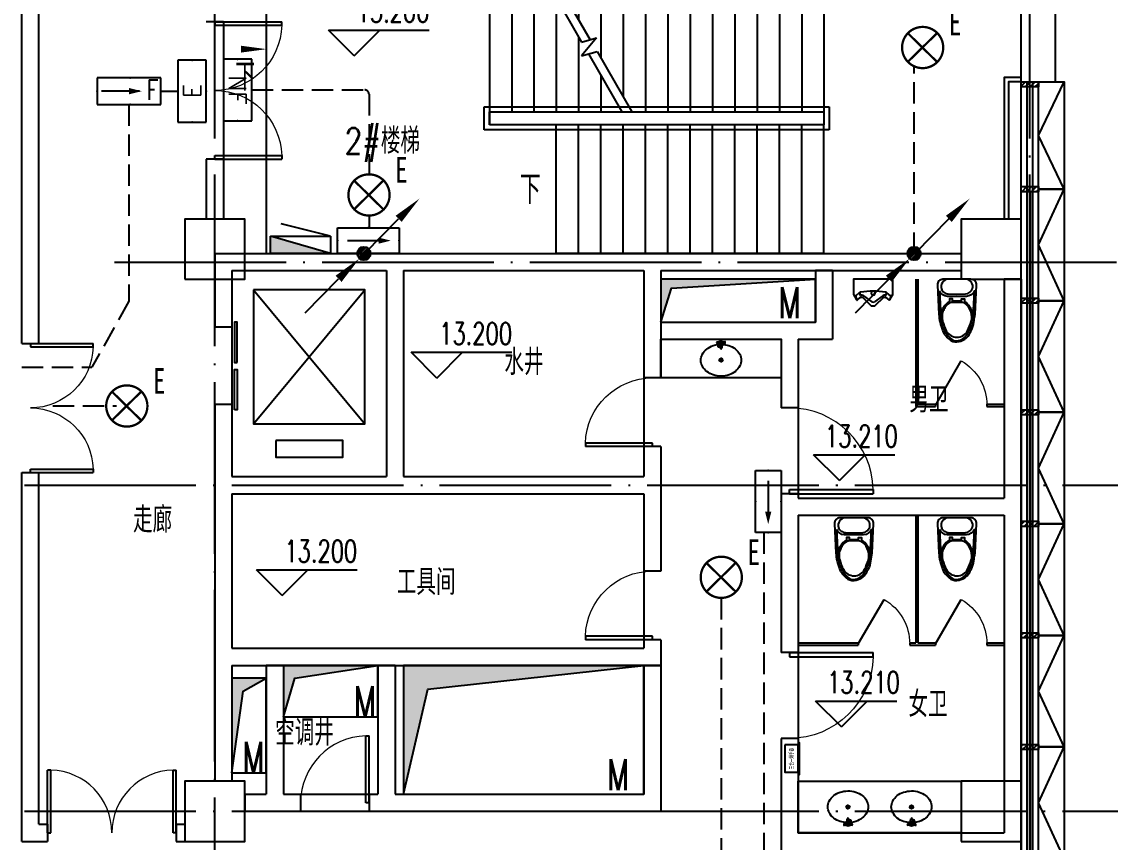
# Model space of a CAD drawing. Extents: x -621157 to 1764546, y -106808 to 741893.
# Drawn here: x 56631 to 69317, y 229640 to 239200 of the extents above; entities that cross this region are included whole.
import ezdxf
from ezdxf.enums import TextEntityAlignment as Align

# ---------------------------------------------------------------- set-up
doc = ezdxf.new("R2010")
doc.units = 0
doc.header["$LTSCALE"] = 1000
doc.header["$MEASUREMENT"] = 0
for name, pattern in [('DASH', [0.35, 0.25, -0.1]), ('XREF-A-101-平面图_t3$0$__DASH', [0.35, 0.25, -0.1]), ('XREF-A-101-平面图_t3$0$DOTE', [2.42, 2, -0.2, 0.02, -0.2])]:
    doc.linetypes.add(name, pattern=pattern)
for name, color, linetype in [('0-底图', 7, 'Continuous'), ('EQUIP-照明', 3, 'Continuous'), ('T-EQUP-JT', 7, 'Continuous'), ('TEL_TEXT', 7, 'Continuous'), ('WIRE-应急', 4, 'DASH'), ('WIRE-照明', 4, 'Continuous'), ('XREF-A-101-平面图_t3$0$A-COLUMN', 8, 'Continuous'), ('XREF-A-101-平面图_t3$0$A-CURTWALL', 8, 'Continuous'), ('XREF-A-101-平面图_t3$0$A-DIM_ELEV', 8, 'Continuous'), ('XREF-A-101-平面图_t3$0$A-DOTE', 8, 'Continuous'), ('XREF-A-101-平面图_t3$0$A-GROUND', 8, 'Continuous'), ('XREF-A-101-平面图_t3$0$A-LEAD-AROW', 8, 'Continuous'), ('XREF-A-101-平面图_t3$0$A-PUB_HATCH', 8, 'Continuous'), ('XREF-A-101-平面图_t3$0$A-RAIL', 8, 'Continuous'), ('XREF-A-101-平面图_t3$0$A-ROOM-CH', 8, 'Continuous'), ('XREF-A-101-平面图_t3$0$A-STAIR', 8, 'Continuous'), ('XREF-A-101-平面图_t3$0$A-WALL', 8, 'Continuous'), ('XREF-A-101-平面图_t3$0$A-WALL-FILL', 8, 'Continuous'), ('XREF-A-101-平面图_t3$0$A-WINDOW', 8, 'Continuous'), ('XREF-A-101-平面图_t3$0$A-开启符号', 8, 'Continuous'), ('XREF-A-101-平面图_t3$0$A-背衬铝板', 8, 'Continuous'), ('XREF-A-101-平面图_t3$0$DIM_SYMB', 8, 'Continuous'), ('XREF-A-101-平面图_t3$0$EQUIP_消火栓', 8, 'Continuous'), ('XREF-A-101-平面图_t3$0$HANDRAIL', 8, 'Continuous'), ('XREF-A-101-平面图_t3$0$I-LVTRY', 8, 'Continuous'), ('XREF-A-101-平面图_t3$0$I-LVTRY-H', 8, 'Continuous'), ('XREF-A-101-平面图_t3$0$I-WALL-GYPSUM', 8, 'Continuous'), ('XREF-A-101-平面图_t3$0$LVTRY', 8, 'Continuous'), ('XREF-A-101-平面图_t3$0$M-HOLE', 8, 'Continuous'), ('XREF-A-101-平面图_t3$0$PUB_TEXT', 8, 'Continuous'), ('XREF-A-101-平面图_t3$0$STAIR', 8, 'Continuous'), ('XREF-A-101-平面图_t3$0$WALL', 8, 'Continuous'), ('XREF-A-101-平面图_t3$0$wipess', 8, 'Continuous'), ('设备-照明', 3, 'Continuous')]:
    doc.layers.add(name, color=color, linetype=linetype)
doc.styles.add('_TEL_DIM', font='SIMPLEX', dxfattribs={"width": 0.8, "height": 3.5, "bigfont": 'HZTXT'})
doc.styles.get("Standard").update_dxf_attribs({"font": 'romans.shx', "bigfont": 'HZDXC.SHX'})
doc.styles.add('STYLE1', font='simhei.ttf')
doc.styles.add('XREF-A-101-平面图_t3$0$-HZDXCROMANS', font='ROMANS.shx', dxfattribs={"bigfont": 'HZDXC.shx'})
doc.styles.add('XREF-A-101-平面图_t3$0$_TCH_DIM', font='SIMPLEX', dxfattribs={"bigfont": 'GBCBIG'})
doc.styles.add('XREF-A-101-平面图_t3$0$A-101-0-A-106-0(平面图）最终版参照底图_t3$0$XZC', font='simsun.ttc', dxfattribs={"width": 0.8})
doc.styles.add('XREF-A-101-平面图_t3$0$A-STANDARD', font='SIMPLEX', dxfattribs={"bigfont": 'GBCBIG'})
doc.styles.add('XREF-A-101-平面图_t3$0$hzdxcROMANS', font='ROMANS', dxfattribs={"width": 0.8, "bigfont": 'HZDXC'})

# ---------------------------------------------------------------- blocks, each defined once
blk = doc.blocks.new('XREF-A-101-平面图_t3$0$柱网3F')
at = {"layer": 'XREF-A-101-平面图_t3$0$A-COLUMN'}
for points in [[(56650, -3800), (57350, -3800), (57350, -3100), (56650, -3100)], [(65700, -3800), (66400, -3800), (66400, -3100), (65700, -3100)], [(56650, -10350), (57350, -10350), (57350, -9650), (56650, -9650)], [(65700, -10350), (66400, -10350), (66400, -9650), (65700, -9650)]]:
    blk.add_lwpolyline(points, close=True, dxfattribs=at)
blk = doc.blocks.new('XREF-A-101-平面图_t3$0$G$C869EB286')
at = {"layer": 'XREF-A-101-平面图_t3$0$A-WINDOW'}
h = blk.add_hatch(dxfattribs=at)
h.set_pattern_fill('ANSI31', color=256, scale=25)
h.set_pattern_definition([(45, (-143.957, -89940), (-28.0633, 28.0633), [])])
h.paths.add_polyline_path([(0, 60), (200, 60), (200, 0), (0, 0)])
blk.add_lwpolyline([(0, 60), (200, 60), (200, 0), (0, 0)], close=True, dxfattribs=at)
blk = doc.blocks.new('XREF-A-101-平面图_t3$0$G$C93B45DA9')
at = {"layer": 'XREF-A-101-平面图_t3$0$DIM_SYMB'}
for points in [[(-6430, -1100, 0, 0, 0), (-5560, -1100, 80, 0, 0), (-5260, -1100, 0, 0, 0)], [(-5650, -2750, 0, 0, 0), (-1250, -2750, 0, 0, 0), (-1250, -1100, 0, 0, 0), (-4700, -1100, 80, 0, 0), (-5000, -1100, 0, 0, 0)]]:
    blk.add_lwpolyline(points, format="xyseb", dxfattribs=at)
at = {"layer": 'XREF-A-101-平面图_t3$0$HANDRAIL'}
for p, q in [((-2340, -350), (-6360, -350)), ((-6360, -410), (-6360, -350)), ((-2340, -410), (-2340, -350)), ((-2340, -410), (-6360, -410))]:
    blk.add_line(p, q, dxfattribs=at)
for points in [[(-6360, -100), (-6300, -100), (-6300, -350), (-6360, -350)], [(-2400, -100), (-2340, -100), (-2340, -350), (-2400, -350)]]:
    blk.add_lwpolyline(points, close=True, dxfattribs=at)
at = {"layer": 'XREF-A-101-平面图_t3$0$STAIR'}
for p, q in [((-6300, -350), (-5621, -350)), ((-6300, -350), (-6300, -1850)), ((-6040, -350), (-6040, -1850)), ((-5780, -350), (-5780, -1850)), ((-5621, -350), (-5225, -1036)), ((-5505, -350), (-2400, -350)), ((-5505, -350), (-5125, -1009)), ((-5260, -350), (-5260, -775)), ((-5000, -350), (-5000, -1225)), ((-4740, -350), (-4740, -1675)), ((-4480, -350), (-4480, -1850)), ((-4220, -350), (-4220, -1850)), ((-3960, -350), (-3960, -1850)), ((-3700, -350), (-3700, -1850)), ((-3440, -350), (-3440, -1850)), ((-3180, -350), (-3180, -1850)), ((-2920, -350), (-2920, -1850)), ((-2660, -350), (-2660, -1850)), ((-2400, -350), (-2400, -1850)), ((-5520, -525), (-5520, -1850)), ((-5260, -975), (-5260, -1850)), ((-5225, -1036), (-5053, -989)), ((-5053, -989), (-5225, -1195)), ((-5225, -1195), (-5045, -1147)), ((-5145, -1174), (-4755, -1850)), ((-5045, -1147), (-4639, -1850)), ((-5000, -1425), (-5000, -1850)), ((-6360, -2060), (-6360, -1790)), ((-6360, -1790), (-2340, -1790)), ((-6300, -1850), (-6300, -2000)), ((-6300, -1850), (-4755, -1850)), ((-6300, -2000), (-6300, -1850)), ((-6300, -1850), (-2400, -1850)), ((-4639, -1850), (-2400, -1850)), ((-2400, -1850), (-2400, -2000)), ((-2340, -1790), (-2340, -2060)), ((-2400, -2000), (-6300, -2000)), ((-2400, -2000), (-5520, -2000)), ((-5520, -3500), (-5520, -2000)), ((-5260, -3500), (-5260, -2000)), ((-5000, -3500), (-5000, -2000)), ((-4740, -3500), (-4740, -2000)), ((-4480, -3500), (-4480, -2000)), ((-4220, -3500), (-4220, -2000)), ((-3960, -3500), (-3960, -2000)), ((-3700, -3500), (-3700, -2000)), ((-3440, -3500), (-3440, -2000)), ((-3180, -3500), (-3180, -2000)), ((-2920, -3500), (-2920, -2000)), ((-2660, -3500), (-2660, -2000)), ((-2400, -3500), (-2400, -2000)), ((-2340, -2060), (-6360, -2060)), ((-2400, -3500), (-5520, -3500))]:
    blk.add_line(p, q, dxfattribs=at)
blk.add_lwpolyline([(-6300, -350), (-6300, -100)], dxfattribs=at)
at = {"layer": 'XREF-A-101-平面图_t3$0$WALL'}
for p in [(-2600, -100), (-2400, -100)]:
    blk.add_line(p, (-2400, -100), dxfattribs=at)
at = {"layer": 'XREF-A-101-平面图_t3$0$PUB_TEXT', "style": 'XREF-A-101-平面图_t3$0$_TCH_DIM'}
blk.add_text('下', height=338, dxfattribs=at).set_placement((-5945, -2925))
blk = doc.blocks.new('XREF-A-101-平面图_t3$0$ROOM')
at = {"layer": 'XREF-A-101-平面图_t3$0$A-ROOM-CH', "style": 'XREF-A-101-平面图_t3$0$-HZDXCROMANS', "width": 0.6}
for tag, p in [('中文房间名称', (0, -1000)), ('英文房间名称', (0, -1500))]:
    blk.add_attdef(tag, text='', height=300, dxfattribs=at).set_placement(p, align=Align.CENTER)
blk = doc.blocks.new('XREF-A-101-平面图_t3$0$$TWTSYS$00000508')
for p, q in [((-0.5, 0.5), (0.324, 1.224)), ((-0.5, 0.5), (-0.5, -0.5)), ((-0.5, -0.5), (0.5, 0.5)), ((0.5, 0.5), (-0.5, 0.5)), ((0.5, -0.5), (0.5, 0.5)), ((-0.5, -0.5), (0.5, -0.5))]:
    blk.add_line(p, q)
blk.add_solid([(0.5, -0.5), (0.5, 0.5), (-0.5, -0.5)])
blk = doc.blocks.new('XREF-A-101-平面图_t3$0$G$C156FCA62')
at = {"layer": 'XREF-A-101-平面图_t3$0$EQUIP_消火栓', "xscale": -700, "yscale": 200, "zscale": 700}
blk.add_blockref('XREF-A-101-平面图_t3$0$$TWTSYS$00000508', (58000, 236600), dxfattribs=at)
blk = doc.blocks.new('XREF-A-101-平面图_t3$0$轴网(3)')
at = {"layer": 'XREF-A-101-平面图_t3$0$A-DOTE', "linetype": 'XREF-A-101-平面图_t3$0$DOTE'}
for p, q in [((57000, -3300), (57000, 43300)), ((66500, -3300), (66500, 43300)), ((55830.8, 36400), (69800, 36400)), ((-3300, 33800), (69800, 33800)), ((-3300, 30000), (69800, 30000))]:
    blk.add_line(p, q, dxfattribs=at)
blk = doc.blocks.new('XREF-A-101-平面图_t3$0$$lvtry$00000194')
at = {"color": 0}
for p, q in [((-17, -27), (-17, -17)), ((17, -27), (17, -17))]:
    blk.add_line(p, q, dxfattribs=at)
blk.add_lwpolyline([(14, -39, -0.067374), (92, -53, -0.088152), (166, -93, -0.105269), (218, -155, -0.121685), (235, -224, -0.121685), (218, -292, -0.105269), (166, -355, -0.088152), (92, -394, -0.078966), (0, -409, -0.078966), (-92, -394, -0.088152), (-166, -355, -0.105269), (-218, -292, -0.121685), (-235, -224, -0.121685), (-218, -155, -0.105269), (-166, -93, -0.088152), (-92, -53, -0.059935), (-23, -40, -0.059935)], format="xyb", dxfattribs=at)
for centre, radius in [((0, -27), 16.7), ((0, -221), 20), ((0, -221), 15)]:
    blk.add_circle(centre, radius, dxfattribs=at)
for centre, radius, start, end in [((0, -17), 16.7, 0, 180), ((-40, -17), 10.1, 106.6096, 258.1648), ((-64, 250), 259, 274.7069, 282.3732), ((-75, -197), 173, 71.36, 79.1873), ((-29, -63), 6.77, 155.344, 308.3224), ((-171, 35), 166, 324.8411, 338.1337), ((-171, 35), 170, 324.8411, 331.3523), ((-29, -63), 3.37, 155.344, 308.3224), ((100, -178), 170, 132.3141, 138.8253), ((100, -178), 166, 125.5327, 138.8253), ((-12, -42), 10.6, 201.8924, 261.774), ((-381, -99), 372, 2.3982, 6.7627), ((0, -80), 9.9, 201.7837, 338.2163), ((64, 250), 259, 257.6268, 265.2931), ((381, -99), 372, 170.1008, 177.6018), ((75, -197), 173, 100.8127, 110.4191), ((40, -17), 10.1, 281.8352, 73.3904)]:
    blk.add_arc(centre, radius, start, end, dxfattribs=at)
for p in [(0, -27), (0, -221)]:
    blk.add_point(p, dxfattribs=at)
blk = doc.blocks.new('XREF-A-101-平面图_t3$0$马桶A')
blk.add_wipeout([(227, 298), (227, 304), (226, 310), (225, 316), (223, 322), (221, 328), (219, 333), (215, 338), (212, 343), (207, 347), (203, 351), (198, 355), (193, 358), (187, 361), (181, 363), (175, 364), (169, 365), (163, 365), (-163, 365), (-169, 365), (-175, 364), (-181, 363), (-187, 361), (-193, 358), (-198, 355), (-203, 351), (-207, 347), (-212, 343), (-215, 338), (-219, 333), (-221, 328), (-224, 322), (-225, 316), (-226, 310), (-227, 304), (-227, 298), (-211, -47), (-208, -78), (-203, -108), (-197, -139), (-170, -228), (-164, -243), (-156, -259), (-148, -273), (-137, -287), (-115, -312), (-90, -335), (-82, -342), (-73, -348), (-63, -353), (-53, -357), (-43, -361), (-32, -363), (-22, -365), (-11, -365), (0, -365), (16, -363), (31, -360), (47, -356), (62, -350), (76, -343), (90, -335), (102, -327), (114, -317), (124, -306), (133, -294), (141, -281), (169, -230), (179, -209), (187, -186), (193, -163), (196, -140), (211, -47)]).dxf.layer = 'XREF-A-101-平面图_t3$0$wipess'
at = {"color": 35, "linetype": 'ByBlock'}
blk.add_line((53, 109), (-53, 109), dxfattribs=at)
at = {"color": 0, "linetype": 'Continuous'}
blk.add_lwpolyline([(227, 298, 0.431726), (163, 365), (-163, 365, 0.431435), (-227, 298), (-211, -47, 0.05293), (-197, -139, 0.015625), (-170, -228, 0.092508), (-137, -287, 0.041886), (-90, -335, 0.199313), (0, -365, 0.124065), (90, -335, 0.122705), (141, -281, 0.00916), (169, -230, 0.093585), (196, -140, -0.024039), (211, -47)], format="xyb", close=True, dxfattribs=at)
at = {"color": 35}
for points in [[(-101, 194), (0, 190), (101, 194, 0.31346), (183, 257, 0.214355), (170, 326, 0.233297), (103, 365), (-107, 365, 0.214741), (-170, 326, 0.214469), (-182, 253, 0.149897), (-150, 211, 0.149897), (-101, 194)], [(-204, 229), (-189, -72, 0.039846), (-181, -133, 0.096207), (-126, -263, 0.060028), (-69, -329, 0.204422), (0, -353, 0.133941), (69, -329, 0.129163), (125, -263, -0.000598), (157, -200, 0.056687), (181, -133, 0.051135), (189, -72), (204, 229, -0.272391), (111, 165), (-111, 165, -0.270676), (-204, 229)], [(107, 73, 0.09365), (83, 89, 0.098915), (54, 95), (-55, 95, 0.096282), (-83, 89, 0.096282), (-108, 73, 0.05557), (-140, 34, 0.05557), (-163, -11, 0.092989), (-174, -76, 0.063501), (-167, -129, 0.057856), (-124, -235, 0.268831), (0, -311, 0.294074), (124, -235, 0.034416), (167, -129, 0.087024), (174, -76, 0.134611), (140, 34, 0.061058), (107, 73)]]:
    blk.add_lwpolyline(points, format="xyb", close=True, dxfattribs=at)
at = {"color": 35, "linetype": 'ByBlock'}
for points in [[(-53, 95), (-53, 136), (-87, 136), (-87, 88)], [(53, 95), (53, 136), (86, 136), (86, 88)]]:
    blk.add_lwpolyline(points, dxfattribs=at)
for centre, start, end in [((52, -92), 124.5259, 171.7782), ((-52, -92), 8.2064, 55.4741)]:
    blk.add_arc(centre, 244, start, end, dxfattribs=at)
blk = doc.blocks.new('XREF-A-101-平面图_t3$0$A-VEGA-2-LAY-1-01（B栋办公楼）$0$$TCHSYS$APDOOR2D')
blk.add_line((0.5, 0), (0, 0.866))
at = {"lineweight": 13}
blk.add_arc((0.5, 0), 1, 120, 180, dxfattribs=at)
blk = doc.blocks.new('XREF-A-101-平面图_t3$0$A-101-0-A-106-0(平面图）最终版参照底图_t3$0$A$C852bf139')
at = {"ltscale": 100}
for points in [[(-25, 157), (-345, 157), (-345, 0), (-25, 0)], [(-370, 0), (-370, -13), (0, -13), (0, 0)]]:
    blk.add_lwpolyline(points, close=True, dxfattribs=at)
at = {"style": 'XREF-A-101-平面图_t3$0$A-101-0-A-106-0(平面图）最终版参照底图_t3$0$XZC', "width": 0.6}
blk.add_text('三合一烘手器', height=50, dxfattribs=at).set_placement((-185, 79), align=Align.MIDDLE_CENTER)
blk = doc.blocks.new('XREF-A-101-平面图_t3$0$URN--02')
blk.add_wipeout([(-457, 0), (0, 0), (0, -178), (-36, -240), (-36, -240), (-36, -241), (-37, -241), (-37, -241), (-37, -241), (-37, -241), (-38, -242), (-38, -242), (-39, -242), (-40, -243), (-41, -243), (-41, -243), (-42, -243), (-43, -243), (-44, -242), (-45, -242), (-45, -242), (-46, -241), (-47, -240), (-48, -239), (-52, -236), (-58, -231), (-64, -226), (-70, -221), (-76, -217), (-79, -214), (-83, -211), (-88, -209), (-84, -211), (-90, -209), (-95, -208), (-100, -208), (-104, -210), (-108, -211), (-112, -214), (-116, -219), (-120, -223), (-181, -285), (-198, -303), (-203, -306), (-211, -309), (-218, -311), (-222, -311), (-235, -311), (-244, -310), (-250, -308), (-257, -304), (-262, -300), (-271, -290), (-282, -279), (-294, -267), (-304, -257), (-314, -246), (-330, -230), (-339, -221), (-345, -215), (-352, -210), (-356, -209), (-361, -208), (-368, -209), (-378, -214), (-395, -228), (-412, -241), (-413, -242), (-415, -243), (-417, -243), (-420, -242), (-421, -240), (-457, -178)]).dxf.layer = 'XREF-A-101-平面图_t3$0$wipess'
at = {"color": 0, "linetype": 'Continuous'}
blk.add_lwpolyline([(-222, -311, 0.202919), (-195, -300), (-113, -216, -0.389432), (-79, -214), (-45, -241, 0.462615), (-36, -240), (0, -178), (0, 0), (-457, 0), (-457, -178), (-421, -240, 0.462594), (-412, -241), (-378, -214, -0.372868), (-345, -215), (-262, -300, 0.202811), (-235, -311)], format="xyb", close=True, dxfattribs=at)
at = {"color": 35}
for points in [[(-457, -178), (-439, -192, 0.359145), (-431, -192)], [(-85, -149, 0.063072), (-372, -149)], [(-237, -140, 5.328794), (-220, -140)], [(-67, -157, 0.147155), (-87, -149)], [(0, -178), (-18, -192, -0.359152), (-26, -192), (-67, -157)]]:
    blk.add_lwpolyline(points, format="xyb", dxfattribs=at)
at = {"color": 39}
for points in [[(-435, -194), (-422, -238)], [(-376, -188), (-383, -165)], [(-341, -193), (-243, -262)], [(-116, -193), (-214, -262)], [(-81, -188), (-74, -165)], [(-22, -194), (-35, -238)]]:
    blk.add_lwpolyline(points, dxfattribs=at)
at = {"color": 35}
blk.add_lwpolyline([(-390, -157), (-431, -192)], dxfattribs=at)
at = {"color": 39}
for points in [[(-370, -149, 0.147155), (-390, -157)], [(-372, -149, 0.460813), (-383, -165)], [(-341, -193, 0.216515), (-377, -186)], [(-376, -188, 0.333711), (-364, -197)], [(-80, -186, 0.216515), (-116, -193)], [(-93, -197, 0.33371), (-81, -188)], [(-74, -165, 0.460816), (-85, -149)], [(-243, -262, 0.319648), (-214, -262)]]:
    blk.add_lwpolyline(points, format="xyb", dxfattribs=at)
blk = doc.blocks.new('XREF-A-101-平面图_t3$0$G$C5C507F0A')
at = {"layer": 'XREF-A-101-平面图_t3$0$LVTRY'}
for p, q in [((65070, -3700), (65070, -5182)), ((65095, -3700), (65095, -5157)), ((65070, -5182), (65300, -5182)), ((65095, -5157), (65300, -5157)), ((65900, -5157), (66100, -5157)), ((65900, -5182), (66100, -5182)), ((65070, -6450), (65070, -7938)), ((65095, -6450), (65095, -7938)), ((63700, -7938), (64400, -7938)), ((63700, -7963), (64400, -7963)), ((65000, -7938), (65070, -7938)), ((65000, -7963), (65100, -7963)), ((65095, -7938), (65300, -7938)), ((65100, -7963), (65300, -7963)), ((65900, -7938), (66100, -7938)), ((65900, -7963), (66100, -7963))]:
    blk.add_line(p, q, dxfattribs=at)
for points in [[(62100, -4400), (63500, -4400), (63500, -4850), (62100, -4850)], [(65600, -10150), (63700, -10150), (63700, -9550), (65600, -9550)]]:
    blk.add_lwpolyline(points, close=True, dxfattribs=at)
for points in [[(65300, -5157), (65300, -5182)], [(65900, -5157), (65900, -5182)], [(64400, -7938), (64400, -7963)], [(65000, -7938), (65000, -7963)], [(65300, -7938), (65300, -7963)], [(65900, -7938), (65900, -7963)]]:
    blk.add_lwpolyline(points, dxfattribs=at)
at = {"layer": 'XREF-A-101-平面图_t3$0$I-LVTRY', "rotation": 89.99999999999999}
blk.add_blockref('XREF-A-101-平面图_t3$0$A-101-0-A-106-0(平面图）最终版参照底图_t3$0$A$C852bf139', (63700, -9100), dxfattribs=at)
at = {"layer": 'XREF-A-101-平面图_t3$0$I-LVTRY-H'}
blk.add_blockref('XREF-A-101-平面图_t3$0$URN--02', (64801, -3700), dxfattribs=at)
at = {"layer": 'XREF-A-101-平面图_t3$0$LVTRY'}
for p in [(65550, -4065), (64350, -6845), (65550, -6845)]:
    blk.add_blockref('XREF-A-101-平面图_t3$0$马桶A', p, dxfattribs=at)
for p, rotation in [((62799, -4420), 0.3060095053980139), ((64281, -10071), 180.3060095053978), ((65021, -10071), 180.3060095053978)]:
    blk.add_blockref('XREF-A-101-平面图_t3$0$$lvtry$00000194', p, dxfattribs=dict(at, rotation=rotation))
at = {"layer": 'XREF-A-101-平面图_t3$0$LVTRY', "xscale": -600, "yscale": 600, "zscale": 25}
for p in [(65600, -5170), (64700, -7950), (65600, -7950)]:
    blk.add_blockref('XREF-A-101-平面图_t3$0$A-VEGA-2-LAY-1-01（B栋办公楼）$0$$TCHSYS$APDOOR2D', p, dxfattribs=at)
blk = doc.blocks.new('XREF-A-101-平面图_t3$0$G$C646F86AA')
at = {"layer": 'XREF-A-101-平面图_t3$0$EQUIP_消火栓', "xscale": -700, "yscale": 200, "zscale": 700}
blk.add_blockref('XREF-A-101-平面图_t3$0$$TWTSYS$00000508', (58000, 236600), dxfattribs=at)
blk = doc.blocks.new('XREF-A-101-平面图_t3$0$DOOR2DLIB$SYSLIB$00000107')
at = {"color": 0}
for p, q in [((0.45, 0.975), (0.5, 0.975)), ((0.45, 0), (0.45, 0.975)), ((0.5, 0), (0.5, 0.975)), ((0.5, 0), (0.45, 0))]:
    blk.add_line(p, q, dxfattribs=at)
at = {"color": 0, "lineweight": 13}
blk.add_arc((0.475, 0), 0.975, 91.4693, 180, dxfattribs=at)
blk = doc.blocks.new('*U25222')
at = {"color": 0}
blk.add_line((-450, 100), (450, 100), dxfattribs=at)
for points in [[(-40, 160), (-510, 160), (-510, 130), (-40, 130)], [(510, 130), (40, 130), (40, 160), (510, 160)]]:
    blk.add_lwpolyline(points, close=True, dxfattribs=at)
blk = doc.blocks.new('*U25221')
at = {"color": 0, "xscale": 0.001111111111111111, "yscale": 0.001111111111111111, "zscale": 0.001111111111111111}
blk.add_blockref('*U25222', (0, 0), dxfattribs=at)
blk = doc.blocks.new('XREF-A-101-平面图_t3$0$DOOR2DLIB$SYSLIB$00000108')
at = {"color": 0}
for p, q in [((-0.5, 0), (-0.5, 0.4875)), ((-0.475, 0.4875), (-0.5, 0.4875)), ((-0.475, 0), (-0.475, 0.4875)), ((0.475, 0), (0.475, 0.4875)), ((0.475, 0.4875), (0.5, 0.4875)), ((0.5, 0), (0.5, 0.4875)), ((-0.5, 0), (-0.475, 0)), ((0.5, 0), (0.475, 0))]:
    blk.add_line(p, q, dxfattribs=at)
at = {"color": 0, "lineweight": 13}
for centre, start, end in [((-0.4875, 0), 0, 88.53072), ((0.4875, 0), 91.46928, 180)]:
    blk.add_arc(centre, 0.4875, start, end, dxfattribs=at)
blk = doc.blocks.new('XREF-A-101-平面图_t3')
at = {"layer": 'XREF-A-101-平面图_t3$0$A-CURTWALL'}
for p, q in [((266400, 228200), (266400, 238500)), ((266467, 228200), (266467, 238500)), ((266533, 228200), (266533, 238500)), ((266600, 228200), (266600, 238500))]:
    blk.add_line(p, q, dxfattribs=at)
at = {"layer": 'XREF-A-101-平面图_t3$0$A-DIM_ELEV'}
for p, q in [((258625, 238804), (258325, 239104)), ((258325, 239104), (259499, 239104)), ((258625, 238804), (258925, 239104))]:
    blk.add_line(p, q, dxfattribs=at)
at = {"layer": 'XREF-A-101-平面图_t3$0$A-GROUND'}
blk.add_lwpolyline([(257600, 239700), (257600, 236500)], dxfattribs=at)
at = {"layer": 'XREF-A-101-平面图_t3$0$A-LEAD-AROW'}
blk.add_lwpolyline([(257104, 238881, 0, 0, 0), (257604, 238881, 0, 80, 0), (257304, 238881, 0, 0, 0)], format="xyseb", dxfattribs=at)
at = {"layer": 'XREF-A-101-平面图_t3$0$A-RAIL'}
for points in [[(266400, 238550), (266200, 238550), (266200, 236900)], [(266400, 238500), (266250, 238500), (266250, 236900)]]:
    blk.add_lwpolyline(points, dxfattribs=at)
at = {"layer": 'XREF-A-101-平面图_t3$0$A-WALL'}
for p, q in [((266400, 236200), (266400, 233550)), ((266400, 233550), (266400, 229650)), ((266400, 229650), (266400, 227650))]:
    blk.add_line(p, q, dxfattribs=at)
at = {"layer": 'XREF-A-101-平面图_t3$0$A-WALL-FILL', "color": 171}
for p, q in [((266800, 238500), (266800, 240300)), ((266400, 238500), (266400, 239900)), ((266400, 238500), (266800, 238500)), ((256900, 237600), (256900, 236900)), ((257100, 237600), (257100, 236900)), ((257100, 236900), (256900, 236900))]:
    blk.add_line(p, q, dxfattribs=at)
for points in [[(257100, 239200), (256900, 239200)], [(257100, 237600), (256900, 237600)]]:
    blk.add_lwpolyline(points, dxfattribs=at)
at = {"layer": 'XREF-A-101-平面图_t3$0$A-WINDOW'}
blk.add_line((257100, 239200), (257100, 237600), dxfattribs=at)
at = {"layer": 'XREF-A-101-平面图_t3$0$A-开启符号', "linetype": 'Continuous'}
for points in [[(266900, 237250), (266600, 237250), (266600, 238500), (266900, 238500)], [(266900, 235950), (266600, 235950), (266600, 237250), (266900, 237250)], [(266900, 234650), (266600, 234650), (266600, 235950), (266900, 235950)], [(266900, 233350), (266600, 233350), (266600, 234650), (266900, 234650)], [(266900, 232050), (266600, 232050), (266600, 233350), (266900, 233350)], [(266900, 230750), (266600, 230750), (266600, 232050), (266900, 232050)], [(266900, 229450), (266600, 229450), (266600, 230750), (266900, 230750)]]:
    blk.add_lwpolyline(points, close=True, dxfattribs=at)
for points in [[(266900, 237250), (266600, 237875), (266900, 238500)], [(266900, 235950), (266600, 236600), (266900, 237250)], [(266900, 234650), (266600, 235300), (266900, 235950)], [(266900, 233350), (266600, 234000), (266900, 234650)], [(266900, 232050), (266600, 232700), (266900, 233350)], [(266900, 230750), (266600, 231400), (266900, 232050)], [(266900, 229450), (266600, 230100), (266900, 230750)]]:
    blk.add_lwpolyline(points, dxfattribs=at)
at = {"layer": 'XREF-A-101-平面图_t3$0$A-背衬铝板', "color": 6, "linetype": 'XREF-A-101-平面图_t3$0$__DASH', "ltscale": 0.5, "const_width": 30}
blk.add_lwpolyline([(266500, 228260), (266500, 237220)], dxfattribs=at)
for name, p in [('XREF-A-101-平面图_t3$0$G$C156FCA62', (200000, 0)), ('XREF-A-101-平面图_t3$0$G$C93B45DA9', (266500, 240000))]:
    blk.add_blockref(name, p)
at = {"layer": 'XREF-A-101-平面图_t3$0$A-COLUMN'}
blk.add_blockref('XREF-A-101-平面图_t3$0$柱网3F', (200000, 240000), dxfattribs=at)
at = {"layer": 'XREF-A-101-平面图_t3$0$A-DOTE'}
blk.add_blockref('XREF-A-101-平面图_t3$0$轴网(3)', (200000, 200000), dxfattribs=at)
at = {"layer": 'XREF-A-101-平面图_t3$0$A-ROOM-CH'}
ref = blk.add_blockref('XREF-A-101-平面图_t3$0$ROOM', (258952, 238663), dxfattribs=at)
ref.add_attrib('中文房间名称', '2#楼梯', dxfattribs={"height": 300, "style": 'XREF-A-101-平面图_t3$0$-HZDXCROMANS', "width": 0.8}).set_placement((258952, 237663), align=Align.CENTER)
ref = blk.add_blockref('XREF-A-101-平面图_t3$0$ROOM', (260603, 236085), dxfattribs=at)
ref.add_attrib('中文房间名称', '水井', dxfattribs={"height": 300, "style": 'XREF-A-101-平面图_t3$0$-HZDXCROMANS', "width": 0.8}).set_placement((260603, 235085), align=Align.CENTER)
ref = blk.add_blockref('XREF-A-101-平面图_t3$0$ROOM', (265323, 235647), dxfattribs=at)
ref.add_attrib('中文房间名称', '男卫', dxfattribs={"height": 300, "style": 'XREF-A-101-平面图_t3$0$-HZDXCROMANS', "width": 0.8}).set_placement((265323, 234647), align=Align.CENTER)
ref = blk.add_blockref('XREF-A-101-平面图_t3$0$ROOM', (256275, 234248), dxfattribs=at)
ref.add_attrib('中文房间名称', '走廊', dxfattribs={"height": 300, "style": 'XREF-A-101-平面图_t3$0$-HZDXCROMANS', "width": 0.8}).set_placement((256275, 233248), align=Align.CENTER)
ref = blk.add_blockref('XREF-A-101-平面图_t3$0$ROOM', (259464, 233521), dxfattribs=at)
ref.add_attrib('中文房间名称', '工具间', dxfattribs={"height": 300, "style": 'XREF-A-101-平面图_t3$0$-HZDXCROMANS', "width": 0.8}).set_placement((259464, 232521), align=Align.CENTER)
ref = blk.add_blockref('XREF-A-101-平面图_t3$0$ROOM', (265313, 232098), dxfattribs=at)
ref.add_attrib('中文房间名称', '女卫', dxfattribs={"height": 300, "style": 'XREF-A-101-平面图_t3$0$-HZDXCROMANS', "width": 0.8}).set_placement((265313, 231098), align=Align.CENTER)
ref = blk.add_blockref('XREF-A-101-平面图_t3$0$ROOM', (258045, 231767), dxfattribs=at)
ref.add_attrib('中文房间名称', '空调井', dxfattribs={"height": 300, "style": 'XREF-A-101-平面图_t3$0$-HZDXCROMANS', "width": 0.8}).set_placement((258045, 230767), align=Align.CENTER)
at = {"layer": 'XREF-A-101-平面图_t3$0$A-WINDOW', "xscale": -1600, "yscale": 1600, "zscale": -1600, "rotation": 270.0000000000008}
blk.add_blockref('XREF-A-101-平面图_t3$0$DOOR2DLIB$SYSLIB$00000108', (257000, 238400), dxfattribs=at)
at = {"layer": 'XREF-A-101-平面图_t3$0$A-WINDOW', "rotation": 180}
for p in [(266600, 238500), (266600, 237280), (266600, 235980), (266600, 234680), (266600, 233380), (266600, 232080), (266600, 230780)]:
    blk.add_blockref('XREF-A-101-平面图_t3$0$G$C869EB286', p, dxfattribs=at)
at = {"layer": 'XREF-A-101-平面图_t3$0$A-DIM_ELEV', "color": 7, "style": 'XREF-A-101-平面图_t3$0$A-STANDARD', "width": 0.705882}
blk.add_text('13.200', height=255, dxfattribs=at).set_placement((258652, 239194))
at = {"layer": 'XREF-A-101-平面图_t3$0$A-LEAD-AROW', "color": 7, "style": 'XREF-A-101-平面图_t3$0$A-STANDARD'}
blk.add_text('下', height=320, dxfattribs=at).set_placement((257238, 238398))
blk.add_blockref('XREF-A-101-平面图_t3$0$G$C5C507F0A', (200100, 239900))
at = {"layer": 'XREF-A-101-平面图_t3$0$A-PUB_HATCH'}
h = blk.add_hatch(color=256, dxfattribs=at)
h.dxf.hatch_style = 1
h.paths.add_polyline_path([(264000, 236200), (262200, 236200), (262200, 235700), (262322, 236096)])
h = blk.add_hatch(color=256, dxfattribs=at)
h.dxf.hatch_style = 1
h.paths.add_polyline_path([(258900, 231700), (257800, 231700), (257800, 231100), (257932, 231552)])
h = blk.add_hatch(color=256, dxfattribs=at)
h.dxf.hatch_style = 1
h.paths.add_polyline_path([(262000, 231700), (259200, 231700), (259200, 230200), (259484, 231424)])
h = blk.add_hatch(color=256, dxfattribs=at)
h.dxf.hatch_style = 1
h.paths.add_polyline_path([(257600, 231550), (257200, 231550), (257200, 230450), (257332, 231402)])
at = {"layer": 'XREF-A-101-平面图_t3$0$A-DIM_ELEV'}
for p, q in [((259588, 235049), (259288, 235349)), ((259288, 235349), (260462, 235349)), ((259588, 235049), (259888, 235349)), ((264279, 233854), (263979, 234154)), ((263979, 234154), (264925, 234154)), ((264279, 233854), (264579, 234154)), ((257784, 232514), (257484, 232814)), ((257484, 232814), (258658, 232814)), ((257784, 232514), (258084, 232814)), ((264303, 230985), (264003, 231285)), ((264003, 231285), (264948, 231285)), ((264303, 230985), (264603, 231285))]:
    blk.add_line(p, q, dxfattribs=at)
at = {"layer": 'XREF-A-101-平面图_t3$0$A-STAIR'}
for p, q in [((257450, 236075), (258750, 234515)), ((257450, 234515), (258750, 236075))]:
    blk.add_line(p, q, dxfattribs=at)
for points in [[(257450, 236075), (257450, 234515), (258750, 234515), (258750, 236075)], [(257710, 234320), (257710, 234125), (258490, 234125), (258490, 234320)]]:
    blk.add_lwpolyline(points, close=True, dxfattribs=at)
at = {"layer": 'XREF-A-101-平面图_t3$0$A-WALL'}
for p, q in [((264000, 236300), (264000, 235700)), ((264200, 236300), (264000, 236300)), ((264200, 236300), (264200, 235500)), ((266200, 236200), (266200, 233650)), ((266400, 236200), (266200, 236200)), ((262200, 235700), (263700, 235700)), ((262200, 235700), (262200, 235500)), ((263700, 235700), (264000, 235700)), ((262200, 235500), (263600, 235500)), ((263600, 235500), (263600, 234700)), ((263800, 235500), (263800, 234700)), ((263800, 235500), (264200, 235500)), ((263600, 233700), (263600, 233550)), ((263800, 233700), (263800, 233650)), ((263800, 233650), (266200, 233650)), ((263600, 233550), (263600, 231850)), ((263800, 233450), (263800, 231850)), ((263800, 233450), (266200, 233450)), ((266200, 233450), (266200, 229750)), ((257600, 231700), (257600, 230200)), ((257800, 231700), (257600, 231700)), ((257800, 231700), (257800, 230200)), ((258900, 231700), (258900, 230200)), ((259100, 231700), (258900, 231700)), ((259100, 231700), (259100, 230200)), ((262000, 231700), (262000, 230200)), ((262200, 231700), (262000, 231700)), ((262200, 231700), (262200, 230000)), ((263600, 230850), (263600, 229650)), ((263800, 230850), (263800, 229750)), ((257350, 230200), (257600, 230200)), ((257350, 230200), (257350, 230000)), ((257800, 230200), (258000, 230200)), ((258800, 230200), (258900, 230200)), ((259100, 230200), (262000, 230200)), ((257350, 230000), (257700, 230000)), ((257700, 230000), (258000, 230000)), ((258800, 230000), (259000, 230000)), ((259000, 230000), (262200, 230000)), ((263600, 229650), (263600, 228950)), ((263800, 229750), (266200, 229750))]:
    blk.add_line(p, q, dxfattribs=at)
for points in [[(263800, 234700), (263600, 234700)], [(263800, 233700), (263600, 233700)], [(263800, 231850), (263600, 231850)], [(263800, 230850), (263600, 230850)], [(258000, 230200), (258000, 230000)], [(258800, 230200), (258800, 230000)]]:
    blk.add_lwpolyline(points, dxfattribs=at)
at = {"layer": 'XREF-A-101-平面图_t3$0$A-WALL-FILL', "color": 171}
for p, q in [((257000, 236500), (257000, 235640)), ((257000, 236500), (259100, 236500)), ((259100, 236500), (262100, 236500)), ((262100, 236500), (265700, 236500)), ((265700, 236500), (265700, 236300)), ((257200, 236300), (257200, 235640)), ((257200, 236300), (259000, 236300)), ((259000, 236300), (259000, 233900)), ((259200, 236300), (259200, 233900)), ((259200, 236300), (262000, 236300)), ((262000, 236300), (262000, 235050)), ((262200, 236300), (265700, 236300)), ((262200, 236300), (262200, 235050)), ((257000, 234740), (257000, 233800)), ((257200, 234740), (257200, 233900)), ((262000, 234250), (262000, 233900)), ((262200, 234250), (262200, 233800)), ((257200, 233900), (259000, 233900)), ((259200, 233900), (262000, 233900)), ((257000, 233800), (257000, 231800)), ((257200, 233700), (257200, 231900)), ((257200, 233700), (259100, 233700)), ((259100, 233700), (262000, 233700)), ((262000, 233700), (262000, 232800)), ((262200, 233800), (262200, 232800)), ((262000, 232000), (262000, 231900)), ((262200, 232000), (262200, 231700)), ((257000, 231800), (257000, 230350)), ((257200, 231900), (262000, 231900)), ((257200, 231700), (257200, 230350)), ((257200, 231700), (262200, 231700)), ((257200, 230350), (257000, 230350))]:
    blk.add_line(p, q, dxfattribs=at)
for points in [[(257200, 235640), (257000, 235640)], [(262200, 235050), (262000, 235050)], [(257200, 234740), (257000, 234740)], [(262200, 234250), (262000, 234250)], [(262200, 232800), (262000, 232800)], [(262200, 232000), (262000, 232000)]]:
    blk.add_lwpolyline(points, dxfattribs=at)
at = {"layer": 'XREF-A-101-平面图_t3$0$A-WINDOW'}
for p, q in [((262000, 235050), (262000, 234250)), ((263800, 234700), (263800, 233700)), ((262000, 232800), (262000, 232000)), ((263800, 231850), (263800, 230850)), ((258000, 230200), (258800, 230200))]:
    blk.add_line(p, q, dxfattribs=at)
at = {"layer": 'XREF-A-101-平面图_t3$0$I-WALL-GYPSUM'}
for p, q in [((254750, 235450), (254750, 239900)), ((254950, 235450), (254950, 239900)), ((254750, 229650), (254750, 233950)), ((254950, 229850), (254950, 233950)), ((254950, 229850), (255050, 229850)), ((256550, 229850), (256650, 229850)), ((256650, 229850), (256650, 229650)), ((254750, 229650), (255050, 229650)), ((256550, 229650), (256650, 229650))]:
    blk.add_line(p, q, dxfattribs=at)
for points in [[(254750, 235450), (254950, 235450)], [(254750, 233950), (254950, 233950)], [(255050, 229850), (255050, 229650)], [(256550, 229850), (256550, 229650)]]:
    blk.add_lwpolyline(points, dxfattribs=at)
at = {"layer": 'XREF-A-101-平面图_t3$0$M-HOLE'}
for points in [[(262200, 235700), (264000, 235700), (264000, 236200), (262200, 236200)], [(257800, 231100), (258900, 231100), (258900, 231700), (257800, 231700)], [(259200, 230200), (262000, 230200), (262000, 231700), (259200, 231700)], [(257200, 230450), (257600, 230450), (257600, 231550), (257200, 231550)]]:
    blk.add_lwpolyline(points, close=True, dxfattribs=at)
for points in [[(264000, 236200), (262200, 236200), (262200, 235700), (262322, 236096), (264000, 236200)], [(258900, 231700), (257800, 231700), (257800, 231100), (257932, 231552), (258900, 231700)], [(262000, 231700), (259200, 231700), (259200, 230200), (259484, 231424), (262000, 231700)], [(257600, 231550), (257200, 231550), (257200, 230450), (257332, 231402), (257600, 231550)]]:
    blk.add_lwpolyline(points, dxfattribs=at)
blk.add_blockref('XREF-A-101-平面图_t3$0$G$C646F86AA', (200000, 0))
blk.add_blockref('XREF-A-101-平面图_t3$0$G$C646F86AA', (200000, 0))
at = {"layer": 'XREF-A-101-平面图_t3$0$A-WINDOW'}
for name, p, xscale, yscale, zscale, rotation in [('*U25221', (257100, 235190), 900, 900, 900, 270.0000000000008), ('XREF-A-101-平面图_t3$0$DOOR2DLIB$SYSLIB$00000108', (254850, 234700), 1500, -1500, 1500, 89.99999999763376), ('XREF-A-101-平面图_t3$0$DOOR2DLIB$SYSLIB$00000107', (262100, 234650), 800, -800, 800, 270.0000000000008), ('XREF-A-101-平面图_t3$0$DOOR2DLIB$SYSLIB$00000107', (263700, 234200), 1000, 1000, 1000, 270.0000000000008), ('XREF-A-101-平面图_t3$0$DOOR2DLIB$SYSLIB$00000107', (262100, 232400), 800, -800, 800, 270.0000000000008), ('XREF-A-101-平面图_t3$0$DOOR2DLIB$SYSLIB$00000107', (263700, 231350), -1000, 1000, -1000, 270.0000000000008)]:
    blk.add_blockref(name, p, dxfattribs=dict(at, xscale=xscale, yscale=yscale, zscale=zscale, rotation=rotation))
for name, p, xscale, yscale, zscale in [('XREF-A-101-平面图_t3$0$DOOR2DLIB$SYSLIB$00000107', (258400, 230100), 800, 800, 800), ('XREF-A-101-平面图_t3$0$DOOR2DLIB$SYSLIB$00000108', (255800, 229750), 1500, 1500, 1500)]:
    blk.add_blockref(name, p, dxfattribs=dict(at, xscale=xscale, yscale=yscale, zscale=zscale))
at = {"layer": 'XREF-A-101-平面图_t3$0$A-DIM_ELEV', "color": 7, "style": 'XREF-A-101-平面图_t3$0$A-STANDARD', "width": 0.705882}
for s, p in [('13.200', (259615, 235439)), ('13.210', (264112, 234244)), ('13.200', (257811, 232904)), ('13.210', (264136, 231375))]:
    blk.add_text(s, height=255, dxfattribs=at).set_placement(p)
at = {"layer": 'XREF-A-101-平面图_t3$0$M-HOLE', "style": 'XREF-A-101-平面图_t3$0$hzdxcROMANS', "width": 0.7}
for p in [(263571, 235746), (258621, 231100), (257321, 230450), (261571, 230246)]:
    blk.add_text('M', height=360, dxfattribs=at).set_placement(p)
blk = doc.blocks.new('HC002633132082')
at = {"layer": 'EQUIP-照明', "color": 0, "linetype": 'Continuous', "const_width": 0.267}
blk.add_lwpolyline([(-2.37, 0, 1), (2.43, 0, 1)], format="xyb", close=True, dxfattribs=at)
for points in [[(-1.7, 1.67), (1.7, -1.67)], [(-1.7, -1.67), (-1.7, -1.67), (1.7, 1.67)]]:
    blk.add_lwpolyline(points, dxfattribs=at)
at = {"layer": 'EQUIP-照明', "color": 0}
blk.add_point((0, 0), dxfattribs=at)
at = {"color": 0, "width": 0.7}
blk.add_attdef('PSFHATT', (4.48, -2.4), '', height=0.025, dxfattribs=at)
at = {"layer": 'EQUIP-照明', "color": 0, "style": 'STYLE1', "width": 0.7}
blk.add_text('E', height=3, dxfattribs=at).set_placement((3.81, 1.42), align=Align.CENTER)
at = {"layer": 'EQUIP-照明', "color": 0, "style": '_TEL_DIM', "flags": 1}
blk.add_attdef('A', text='', height=0.0001, dxfattribs=at).set_placement((0.03, 0), align=Align.MIDDLE_CENTER)
blk = doc.blocks.new('HC002631130701')
at = {"layer": 'WIRE-照明', "color": 0}
for p, q in [((-3.6, 3), (3.6, 3)), ((-3.6, 0), (-3.6, 3)), ((3.6, 3), (3.6, 0)), ((-2.4, 1.5), (1.2, 1.5)), ((3.6, 0), (-3.6, 0))]:
    blk.add_line(p, q, dxfattribs=at)
for p in [(0, 3), (-3.6, 1.5), (3.6, 1.5), (0, 0)]:
    blk.add_point(p, dxfattribs=at)
blk.add_solid([(1.2, 1.86), (2.64, 1.5), (1.2, 1.14)], dxfattribs=at)
at = {"color": 0, "width": 0.7}
blk.add_attdef('PSFHATT', (3.62, 0), '', height=0.025, dxfattribs=at)
at = {"layer": 'TEL_TEXT', "color": 0, "style": '_TEL_DIM', "flags": 1}
blk.add_attdef('A', text='', height=0.0001, dxfattribs=at).set_placement((0, 3), align=Align.MIDDLE_CENTER)
blk = doc.blocks.new('HC002649110740')
at = {"layer": 'EQUIP-照明', "color": 0}
for p, q in [((3.6, 3.3), (-3.6, 3.3)), ((-3.6, 3.3), (-3.6, 0)), ((3.6, 0), (3.6, 3.3)), ((-3.6, 0), (3.6, 0))]:
    blk.add_line(p, q, dxfattribs=at)
for p in [(0, 3.3), (-3.6, 1.65), (3.6, 1.65), (0, 0)]:
    blk.add_point(p, dxfattribs=at)
at = {"color": 0, "width": 0.7}
blk.add_attdef('PSFHATT', (9.31, 0), '', height=0.025, dxfattribs=at)
at = {"layer": 'EQUIP-照明', "color": 0, "style": '_TEL_DIM'}
blk.add_attdef('$TEXT$', text='', height=2, dxfattribs=at).set_placement((0, 1.65), align=Align.MIDDLE_CENTER)
at = {"layer": 'EQUIP-照明', "color": 0, "style": '_TEL_DIM', "flags": 1}
blk.add_attdef('A', text='', height=0.0001, dxfattribs=at).set_placement((0, 0), align=Align.MIDDLE_CENTER)
blk = doc.blocks.new('$Equip$00002831')
at = {"color": 3, "linetype": 'Continuous'}
for p, q in [((0.699, 0.292), (-0.701, 0.292)), ((-0.701, 0.292), (-0.701, -0.292)), ((0.699, -0.292), (0.699, 0.292)), ((0.233, -0.001), (-0.608, -0.001)), ((-0.701, -0.292), (0.699, -0.292))]:
    blk.add_line(p, q, dxfattribs=at)
for p in [(0.027, 0.292), (-0.701, 0), (0.699, 0), (0.027, -0.292)]:
    blk.add_point(p, dxfattribs=at)
blk.add_solid([(0, -0.071), (0.28, -0.001), (0, 0.069)], dxfattribs=at)
at = {"color": 3, "linetype": 'Continuous', "width": 0.8}
blk.add_text('F', height=0.438, dxfattribs=at).set_placement((0.382, -0.193))
at = {"color": 3, "linetype": 'Continuous', "style": '_TEL_DIM', "flags": 1}
blk.add_attdef('A', text='', height=0.00002, dxfattribs=at).set_placement((0.027, 0.292), align=Align.MIDDLE_CENTER)
blk = doc.blocks.new('*X14702')
at = {"color": 0, "linetype": 'Continuous'}
for p, q in [((192.59, 446.72), (193.93, 448.06)), ((192.65, 447.21), (193.44, 448)), ((192.67, 446.38), (194.27, 447.98)), ((192.81, 446.1), (194.55, 447.84)), ((193.01, 445.87), (194.78, 447.64)), ((193.27, 445.7), (194.95, 447.39)), ((193.58, 445.59), (195.06, 447.07)), ((193.98, 445.57), (195.08, 446.67))]:
    blk.add_line(p, q, dxfattribs=at)
blk = doc.blocks.new('HC001445')
at = {"color": 4, "linetype": 'Continuous'}
for p, q in [((0.13, 0.06), (3.24, 3.23)), ((-5.47, -5.53), (-2.36, -2.36))]:
    blk.add_line(p, q, dxfattribs=at)
for points in [[(3.24, 3.23, 0.8, 0, 0), (5.19, 5.12, 0, 0, 0)], [(-2.36, -2.36, 0.8, 0, 0), (-0.41, -0.47, 0, 0, 0)]]:
    blk.add_lwpolyline(points, format="xyseb", dxfattribs=at)
blk.add_circle((0, 0), 0.625, dxfattribs=at)
at = {"color": 4, "linetype": 'Continuous', "xscale": 0.5, "yscale": 0.5, "zscale": 0.5}
blk.add_blockref('*X14702', (-96.92, -223.41), dxfattribs=at)

msp = doc.modelspace()

# ---------------------------------------------------------------- block references
at = {"layer": '0-底图'}
msp.add_blockref('XREF-A-101-平面图_t3', (-198119, 0), dxfattribs=at)

# ---------------------------------------------------------------- next in the draw order: linework, layer by layer
at = {"layer": 'WIRE-应急'}
for points in [[(67034, 236496), (67034, 238683)], [(58250, 238392), (58451, 238392)], [(57880, 238238), (57880, 235945)], [(60678, 236942), (60678, 236800)], [(57880, 235945), (57449, 235175)], [(56631, 235175), (57449, 235175)], [(56991, 234723), (57733, 234723)], [(65281, 233250), (65281, 227950)]]:
    msp.add_lwpolyline(points, dxfattribs=at)
for points in [[(59311, 238406), (60628, 238406, -0.414214), (60678, 238356), (60678, 237422)], [(64784, 232487), (64784, 228500, -0.414214), (64734, 228450), (63874, 228450)]]:
    msp.add_lwpolyline(points, format="xyb", dxfattribs=at)

# ---------------------------------------------------------------- next in the draw order: block references
at = {"layer": 'EQUIP-照明', "xscale": 528.9785710454919, "yscale": 528.9785710454919, "zscale": 528.9785710454919}
msp.add_blockref('$Equip$00002831', (57881, 238392), dxfattribs=at)
at = {"layer": 'T-EQUP-JT', "color": 7, "linetype": 'Continuous', "ltscale": 5, "xscale": 125, "yscale": 125, "zscale": 125}
for p in [(60618, 236500), (67031, 236500)]:
    msp.add_blockref('HC001445', p, dxfattribs=at)
at = {"layer": '设备-照明', "xscale": 100, "yscale": 100, "zscale": 100}
for name, p in [('HC002633132082', (67128, 238900)), ('HC002633132082', (60675, 237182)), ('HC002631130701', (60669, 236500)), ('HC002633132082', (57852, 234723)), ('HC002633132082', (64781, 232727))]:
    msp.add_blockref(name, p, dxfattribs=at)
at = {"layer": '设备-照明'}
ref = msp.add_blockref('HC002649110740', (58981, 238406), dxfattribs=dict(at, xscale=100, yscale=100, zscale=100, rotation=270))
ref.add_attrib('$TEXT$', 'NF', dxfattribs={"layer": '0', "color": 0, "height": 200, "rotation": 270, "style": '_TEL_DIM'}).set_placement((59146, 238406), align=Align.MIDDLE_CENTER)
ref = msp.add_blockref('HC002649110740', (58781, 238392), dxfattribs=dict(at, xscale=100, yscale=100, zscale=100, rotation=90))
ref.add_attrib('$TEXT$', 'E', dxfattribs={"layer": '0', "color": 0, "height": 200, "rotation": 90, "style": '_TEL_DIM'}).set_placement((58616, 238392), align=Align.MIDDLE_CENTER)
at = {"layer": '设备-照明', "xscale": 100, "yscale": 100, "zscale": 100, "rotation": 270}
msp.add_blockref('HC002631130701', (65181, 233610), dxfattribs=at)

doc.saveas('drawing.dxf')
